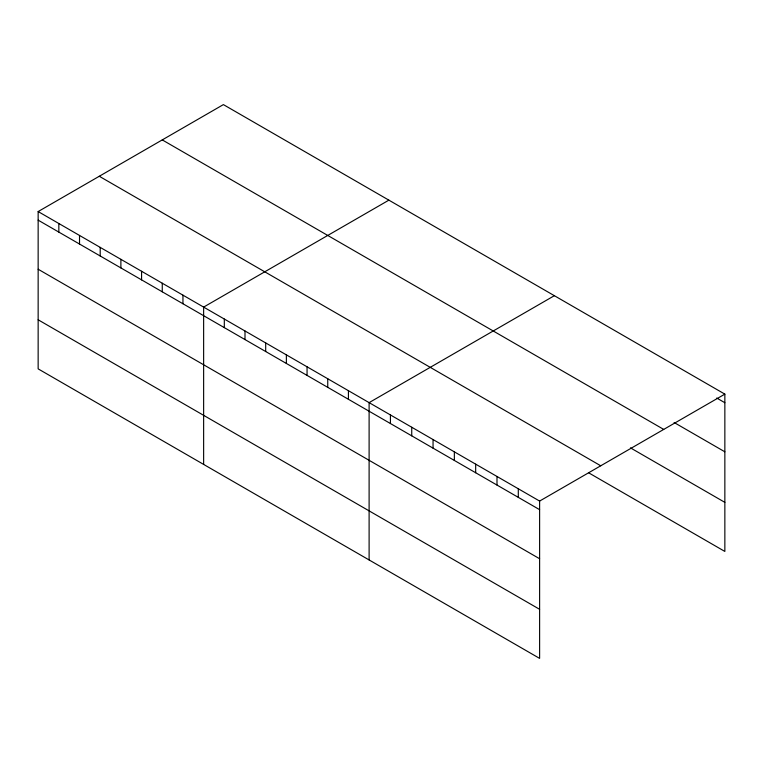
<?xml version="1.0" encoding="UTF-8"?>
<svg xmlns="http://www.w3.org/2000/svg" width="763" height="763" viewBox="0 0 763 763"><rect width="100%" height="100%" fill="white"/><g stroke="black" fill="none" stroke-linecap="round" stroke-linejoin="round"><path stroke-width="1.14" d="M38.15 211.561L539.613 501.072L539.613 658.393L38.15 368.872L38.15 211.561L223.387 104.607L724.85 394.128L724.85 551.439L588.855 472.926M388.872 200.154L203.635 307.098L203.635 464.419M554.358 295.691L369.111 402.635L369.111 559.956M539.613 501.072L724.85 394.128M716.734 398.028L724.85 402.721M674.111 422.502L724.85 451.801M162.261 139.906L663.724 429.416M630.467 447.871L724.85 502.359M99.276 176.263L600.739 465.783M38.15 220.154L539.613 509.665M38.15 269.234L539.613 558.745M38.15 319.792L539.613 609.313M518.296 488.768L518.296 497.362M496.99 476.465L496.99 485.058M475.673 464.162L475.673 472.755M454.357 451.858L454.357 460.451M433.05 439.555L433.05 448.148M411.734 427.242L411.734 435.845M390.427 414.938L390.427 423.541M348.424 390.694L348.424 399.287M327.747 378.753L327.747 387.346M307.06 366.812L307.06 375.406M286.373 354.871L286.373 363.465M265.686 342.921L265.686 351.524M244.999 330.98L244.999 339.573M224.312 319.039L224.312 327.632M182.948 295.157L182.948 303.75M162.261 283.216L162.261 291.809M141.575 271.266L141.575 279.868M120.888 259.325L120.888 267.927M100.201 247.384L100.201 255.977M79.524 235.443L79.524 244.036M58.837 223.502L58.837 232.095"/></g></svg>
